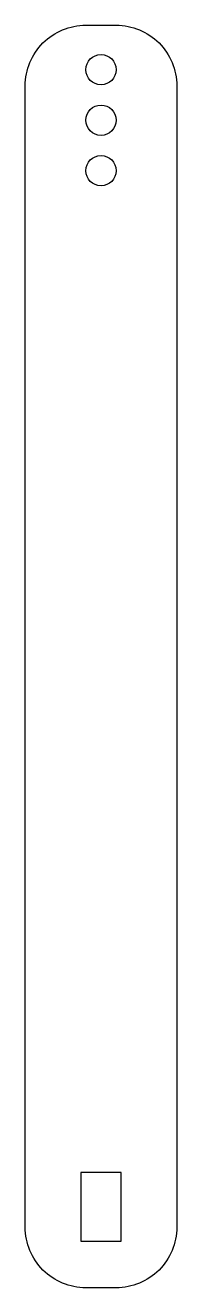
# Model space of a CAD drawing. Header units: millimetres. Extents: x -158 to -142, y -88 to 37.
import ezdxf

# ---------------------------------------------------------------- set-up
doc = ezdxf.new("R2010")
doc.units = ezdxf.units.MM
doc.layers.get('0').update_dxf_attribs({"linetype": 'CONTINUOUS'})

msp = doc.modelspace()

# ---------------------------------------------------------------- linework, layer by layer
msp.add_lwpolyline([(-142.5, -82.1, -0.414214), (-148.5, -88.1), (-151.5, -88.1, -0.414214), (-157.5, -82.1), (-157.5, 30.9, -0.414214), (-151.5, 36.9), (-148.5, 36.9, -0.414214), (-142.5, 30.9)], format="xyb", close=True)
msp.add_lwpolyline([(-148, -83.5), (-148, -76.7), (-152, -76.7), (-152, -83.5)], close=True)
for centre in [(-150, 32.5), (-150, 27.5), (-150, 22.5)]:
    msp.add_circle(centre, 1.5)

doc.saveas('drawing.dxf')
